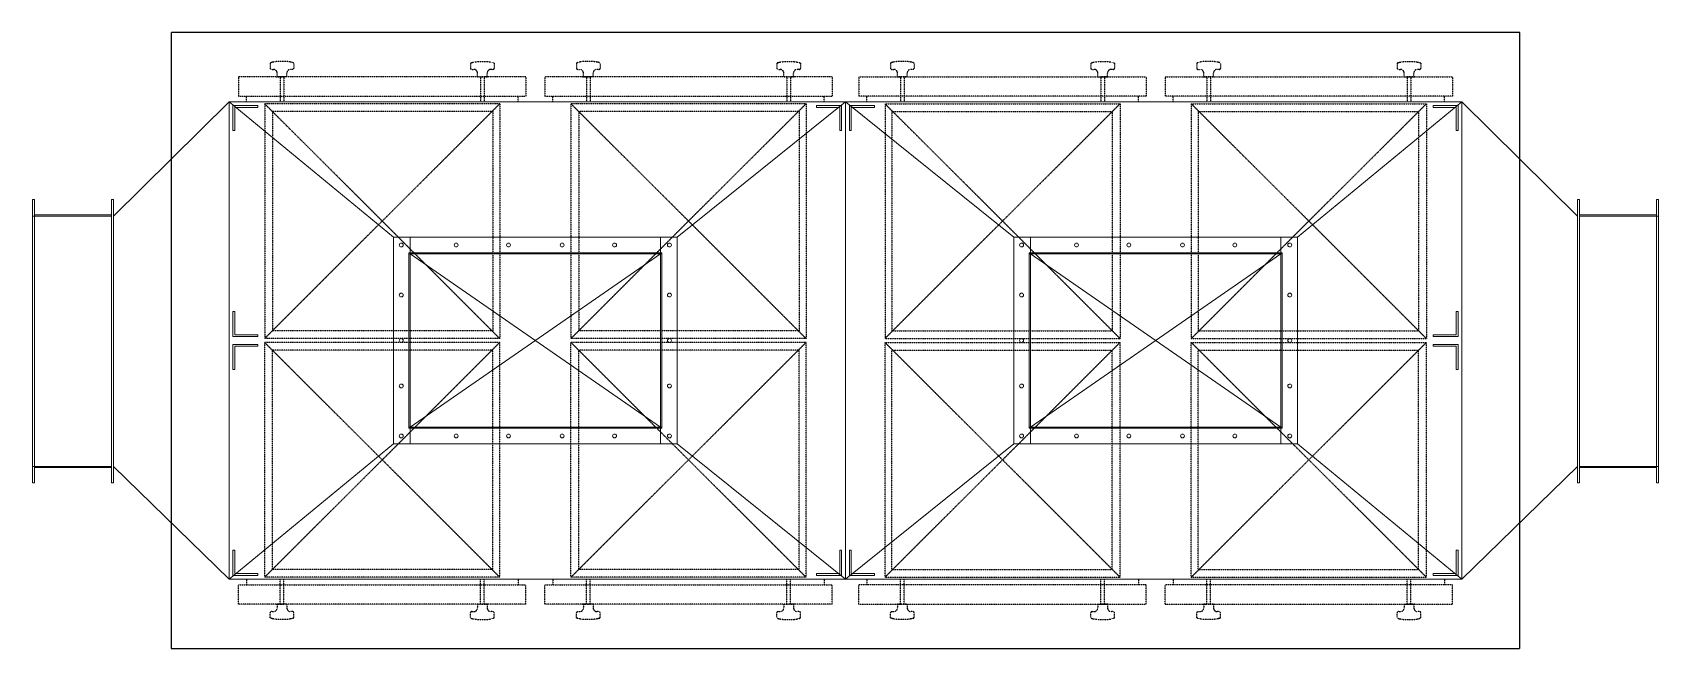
# Model space of a CAD drawing. Extents: x -59767 to 1106559, y -1290 to 1129522.
# Drawn here: x 129527 to 133747, y 586121 to 587721 of the extents above; entities that cross this region are included whole.
import ezdxf

# ---------------------------------------------------------------- set-up
doc = ezdxf.new("R2010")
doc.units = 0
doc.linetypes.add('DASHED', pattern=[3.5, 2, -1.5])
doc.linetypes.add('HIDDEN2', pattern=[0.1875, 0.125, -0.0625])
doc.layers.get('0').update_dxf_attribs({"linetype": 'CONTINUOUS', "lineweight": 9})
doc.layers.add('EQ', color=253, linetype='CONTINUOUS')

msp = doc.modelspace()

# ---------------------------------------------------------------- linework, layer by layer
at = {"color": 0}
for p, q in [((130037.1, 587540.6), (129737.1, 587243.6)), ((131637.1, 587540.6), (130037.1, 587540.6)), ((130037.1, 586920.6), (130037.1, 587540.6)), ((130464.1, 587188.6), (130037.1, 587540.6)), ((130047.1, 587530.6), (130047.1, 587465.6)), ((130112.1, 587530.6), (130047.1, 587530.6)), ((130047.1, 587530.6), (130047.1, 587465.6)), ((130047.1, 587530.6), (130047.1, 587465.6)), ((130047.1, 587530.6), (130047.1, 587465.6)), ((130052.1, 587465.6), (130052.1, 587525.6)), ((130052.1, 587525.6), (130112.1, 587525.6)), ((130052.1, 587465.6), (130052.1, 587525.6)), ((130052.1, 587465.6), (130052.1, 587525.6)), ((130112.1, 587525.6), (130112.1, 587530.6)), ((131637.1, 587540.6), (131200.1, 587188.6)), ((131562.1, 587525.6), (131562.1, 587530.6)), ((131562.1, 587530.6), (131627.1, 587530.6)), ((131622.1, 587525.6), (131562.1, 587525.6)), ((131622.1, 587465.6), (131622.1, 587525.6)), ((131622.1, 587465.6), (131622.1, 587525.6)), ((131627.1, 587530.6), (131627.1, 587465.6)), ((131627.1, 587530.6), (131627.1, 587465.6)), ((131627.1, 587530.6), (131627.1, 587465.6)), ((131637.1, 587540.6), (133237.1, 587540.6)), ((131637.1, 587538.6), (131637.1, 587540.6)), ((131637.1, 587538.6), (131637.1, 587540.6)), ((131637.1, 587540.6), (132074.1, 587188.6)), ((131647.1, 587530.6), (131647.1, 587465.6)), ((131712.1, 587530.6), (131647.1, 587530.6)), ((131647.1, 587530.6), (131647.1, 587465.6)), ((131647.1, 587530.6), (131647.1, 587465.6)), ((131652.1, 587465.6), (131652.1, 587525.6)), ((131652.1, 587525.6), (131712.1, 587525.6)), ((131652.1, 587465.6), (131652.1, 587525.6)), ((131712.1, 587525.6), (131712.1, 587530.6)), ((132810.1, 587188.6), (133237.1, 587540.6)), ((133162.1, 587525.6), (133162.1, 587530.6)), ((133162.1, 587530.6), (133227.1, 587530.6)), ((133222.1, 587525.6), (133162.1, 587525.6)), ((133222.1, 587465.6), (133222.1, 587525.6)), ((133222.1, 587465.6), (133222.1, 587525.6)), ((133222.1, 587465.6), (133222.1, 587525.6)), ((133227.1, 587530.6), (133227.1, 587465.6)), ((133227.1, 587530.6), (133227.1, 587465.6)), ((133227.1, 587530.6), (133227.1, 587465.6)), ((133227.1, 587530.6), (133227.1, 587465.6)), ((133237.1, 586920.6), (133237.1, 587540.6)), ((133237.1, 587540.6), (133537.1, 587243.6)), ((130047.1, 587465.6), (130052.1, 587465.6)), ((130047.1, 587465.6), (130052.1, 587465.6)), ((130047.1, 587465.6), (130052.1, 587465.6)), ((131627.1, 587465.6), (131622.1, 587465.6)), ((131627.1, 587465.6), (131622.1, 587465.6)), ((131647.1, 587465.6), (131652.1, 587465.6)), ((131647.1, 587465.6), (131652.1, 587465.6)), ((133227.1, 587465.6), (133222.1, 587465.6)), ((133227.1, 587465.6), (133222.1, 587465.6)), ((133227.1, 587465.6), (133222.1, 587465.6)), ((129737.1, 587286.6), (129737.1, 586550.6)), ((133537.1, 587286.6), (133537.1, 586550.6)), ((130047.1, 586930.6), (130047.1, 586995.6)), ((130047.1, 586995.6), (130052.1, 586995.6)), ((130047.1, 586930.6), (130047.1, 586995.6)), ((130047.1, 586995.6), (130052.1, 586995.6)), ((130047.1, 586930.6), (130047.1, 586995.6)), ((130047.1, 586995.6), (130052.1, 586995.6)), ((130047.1, 586930.6), (130047.1, 586995.6)), ((130052.1, 586995.6), (130052.1, 586935.6)), ((130052.1, 586995.6), (130052.1, 586935.6)), ((130052.1, 586995.6), (130052.1, 586935.6)), ((133227.1, 586995.6), (133222.1, 586995.6)), ((133222.1, 586995.6), (133222.1, 586935.6)), ((133227.1, 586995.6), (133222.1, 586995.6)), ((133222.1, 586995.6), (133222.1, 586935.6)), ((133227.1, 586995.6), (133222.1, 586995.6)), ((133222.1, 586995.6), (133222.1, 586935.6)), ((133227.1, 586930.6), (133227.1, 586995.6)), ((133227.1, 586930.6), (133227.1, 586995.6)), ((133227.1, 586930.6), (133227.1, 586995.6)), ((133227.1, 586930.6), (133227.1, 586995.6)), ((130037.1, 586920.6), (130037.1, 586300.6)), ((130112.1, 586930.6), (130047.1, 586930.6)), ((130052.1, 586935.6), (130112.1, 586935.6)), ((130112.1, 586935.6), (130112.1, 586930.6)), ((133222.1, 586935.6), (133162.1, 586935.6)), ((133162.1, 586935.6), (133162.1, 586930.6)), ((133162.1, 586930.6), (133227.1, 586930.6)), ((133237.1, 586920.6), (133237.1, 586300.6)), ((130047.1, 586910.6), (130047.1, 586845.6)), ((130112.1, 586910.6), (130047.1, 586910.6)), ((130047.1, 586910.6), (130047.1, 586845.6)), ((130047.1, 586910.6), (130047.1, 586845.6)), ((130047.1, 586910.6), (130047.1, 586845.6)), ((130052.1, 586845.6), (130052.1, 586905.6)), ((130052.1, 586905.6), (130112.1, 586905.6)), ((130052.1, 586845.6), (130052.1, 586905.6)), ((130052.1, 586845.6), (130052.1, 586905.6)), ((130112.1, 586905.6), (130112.1, 586910.6)), ((133162.1, 586905.6), (133162.1, 586910.6)), ((133162.1, 586910.6), (133227.1, 586910.6)), ((133222.1, 586905.6), (133162.1, 586905.6)), ((133222.1, 586845.6), (133222.1, 586905.6)), ((133222.1, 586845.6), (133222.1, 586905.6)), ((133222.1, 586845.6), (133222.1, 586905.6)), ((133227.1, 586910.6), (133227.1, 586845.6)), ((133227.1, 586910.6), (133227.1, 586845.6)), ((133227.1, 586910.6), (133227.1, 586845.6)), ((133227.1, 586910.6), (133227.1, 586845.6)), ((130047.1, 586845.6), (130052.1, 586845.6)), ((130047.1, 586845.6), (130052.1, 586845.6)), ((130047.1, 586845.6), (130052.1, 586845.6)), ((133227.1, 586845.6), (133222.1, 586845.6)), ((133227.1, 586845.6), (133222.1, 586845.6)), ((133227.1, 586845.6), (133222.1, 586845.6)), ((130464.1, 586652.6), (130037.1, 586300.6)), ((131200.1, 586652.6), (131637.1, 586300.6)), ((132074.1, 586652.6), (131637.1, 586300.6)), ((132810.1, 586652.6), (133237.1, 586300.6)), ((129737.1, 586593.6), (130037.1, 586300.6)), ((133537.1, 586593.6), (133237.1, 586300.6)), ((130047.1, 586310.6), (130047.1, 586375.6)), ((130047.1, 586375.6), (130052.1, 586375.6)), ((130047.1, 586310.6), (130047.1, 586375.6)), ((130047.1, 586375.6), (130052.1, 586375.6)), ((130047.1, 586310.6), (130047.1, 586375.6)), ((130047.1, 586375.6), (130052.1, 586375.6)), ((130047.1, 586310.6), (130047.1, 586375.6)), ((130052.1, 586375.6), (130052.1, 586315.6)), ((130052.1, 586375.6), (130052.1, 586315.6)), ((130052.1, 586375.6), (130052.1, 586315.6)), ((131627.1, 586375.6), (131622.1, 586375.6)), ((131622.1, 586375.6), (131622.1, 586315.6)), ((131627.1, 586375.6), (131622.1, 586375.6)), ((131622.1, 586375.6), (131622.1, 586315.6)), ((131627.1, 586310.6), (131627.1, 586375.6)), ((131627.1, 586310.6), (131627.1, 586375.6)), ((131627.1, 586310.6), (131627.1, 586375.6)), ((131647.1, 586310.6), (131647.1, 586375.6)), ((131647.1, 586375.6), (131652.1, 586375.6)), ((131647.1, 586310.6), (131647.1, 586375.6)), ((131647.1, 586375.6), (131652.1, 586375.6)), ((131647.1, 586310.6), (131647.1, 586375.6)), ((131652.1, 586375.6), (131652.1, 586315.6)), ((131652.1, 586375.6), (131652.1, 586315.6)), ((133227.1, 586375.6), (133222.1, 586375.6)), ((133222.1, 586375.6), (133222.1, 586315.6)), ((133227.1, 586375.6), (133222.1, 586375.6)), ((133222.1, 586375.6), (133222.1, 586315.6)), ((133227.1, 586375.6), (133222.1, 586375.6)), ((133222.1, 586375.6), (133222.1, 586315.6)), ((133227.1, 586310.6), (133227.1, 586375.6)), ((133227.1, 586310.6), (133227.1, 586375.6)), ((133227.1, 586310.6), (133227.1, 586375.6)), ((133227.1, 586310.6), (133227.1, 586375.6)), ((131637.1, 586300.6), (130037.1, 586300.6)), ((130112.1, 586310.6), (130047.1, 586310.6)), ((130052.1, 586315.6), (130112.1, 586315.6)), ((130112.1, 586315.6), (130112.1, 586310.6)), ((131622.1, 586315.6), (131562.1, 586315.6)), ((131562.1, 586315.6), (131562.1, 586310.6)), ((131562.1, 586310.6), (131627.1, 586310.6)), ((131637.1, 586302.6), (131637.1, 586300.6)), ((131637.1, 586302.6), (131637.1, 586300.6)), ((131637.1, 586300.6), (133237.1, 586300.6)), ((131712.1, 586310.6), (131647.1, 586310.6)), ((131652.1, 586315.6), (131712.1, 586315.6)), ((131712.1, 586315.6), (131712.1, 586310.6)), ((133222.1, 586315.6), (133162.1, 586315.6)), ((133162.1, 586315.6), (133162.1, 586310.6)), ((133162.1, 586310.6), (133227.1, 586310.6))]:
    msp.add_line(p, q, dxfattribs=at)
for p, q in [((130831.1, 587540.6), (130037.1, 587540.6)), ((131637.1, 586987.6), (131637.1, 587538.6)), ((131637.1, 586987.6), (131637.1, 587538.6)), ((131637.1, 586993.1), (131637.1, 587533.1)), ((131637.1, 586993.1), (131637.1, 587533.1)), ((132443.1, 587540.6), (133237.1, 587540.6)), ((129527.1, 587286.6), (129527.1, 586550.6)), ((129527.1, 587286.6), (129532.1, 587286.6)), ((129532.1, 586587.6), (129532.1, 587286.6)), ((129732.1, 587286.6), (129732.1, 587249.6)), ((129732.1, 587286.6), (129737.1, 587286.6)), ((129737.1, 587221.6), (129737.1, 587286.6)), ((133537.1, 587221.6), (133537.1, 587286.6)), ((133542.1, 587286.6), (133537.1, 587286.6)), ((133542.1, 587286.6), (133542.1, 587249.6)), ((133742.1, 586587.6), (133742.1, 587286.6)), ((133747.1, 587286.6), (133742.1, 587286.6)), ((133747.1, 587286.6), (133747.1, 586550.6)), ((129532.1, 587243.6), (129527.1, 587243.6)), ((129532.1, 587246.6), (129732.1, 587246.6)), ((129532.1, 587243.6), (129732.1, 587243.6)), ((129732.1, 587249.6), (129732.1, 586550.6)), ((133542.1, 587249.6), (133542.1, 586550.6)), ((133742.1, 587246.6), (133542.1, 587246.6)), ((133742.1, 587243.6), (133542.1, 587243.6)), ((133742.1, 587243.6), (133747.1, 587243.6)), ((130507.1, 587148.6), (130507.1, 587188.6)), ((131157.1, 587188.6), (131157.1, 587148.6)), ((131200.1, 587148.6), (131200.1, 587188.6)), ((131637.1, 587196.1), (131637.1, 586300.6)), ((131637.1, 587196.1), (131637.1, 586300.6)), ((131637.1, 587190.6), (131637.1, 586300.6)), ((131637.1, 587190.6), (131637.1, 586300.6)), ((132074.1, 587148.6), (132074.1, 587188.6)), ((132117.1, 587188.6), (132117.1, 587148.6)), ((132767.1, 587148.6), (132767.1, 587188.6)), ((130507.1, 586692.6), (130507.1, 586652.6)), ((131157.1, 586692.6), (131157.1, 586652.6)), ((131200.1, 586692.6), (131200.1, 586652.6)), ((132074.1, 586692.6), (132074.1, 586652.6)), ((132117.1, 586692.6), (132117.1, 586652.6)), ((132767.1, 586692.6), (132767.1, 586652.6)), ((129532.1, 586593.6), (129527.1, 586593.6)), ((129532.1, 586593.6), (129732.1, 586593.6)), ((129532.1, 586590.6), (129732.1, 586590.6)), ((129532.1, 586550.6), (129532.1, 586587.6)), ((133742.1, 586593.6), (133542.1, 586593.6)), ((133742.1, 586590.6), (133542.1, 586590.6)), ((133742.1, 586593.6), (133747.1, 586593.6)), ((133742.1, 586550.6), (133742.1, 586587.6)), ((129532.1, 586550.6), (129527.1, 586550.6)), ((129737.1, 586550.6), (129732.1, 586550.6)), ((133537.1, 586550.6), (133542.1, 586550.6)), ((133742.1, 586550.6), (133747.1, 586550.6)), ((130831.1, 586300.6), (130037.1, 586300.6)), ((132443.1, 586300.6), (133237.1, 586300.6))]:
    msp.add_line(p, q)
at = {"ltscale": 0.5}
for p, q in [((130507.1, 587145.6), (131157.1, 586695.6)), ((131157.1, 587145.6), (130507.1, 586695.6)), ((132767.1, 587145.6), (132117.1, 586695.6)), ((132117.1, 587145.6), (132767.1, 586695.6))]:
    msp.add_line(p, q, dxfattribs=at)
for points in [[(130504.1, 586652.6), (130464.1, 586652.6), (130464.1, 587188.6), (130504.1, 587188.6)], [(131160.1, 587188.6), (130504.1, 587188.6)], [(131160.1, 587188.6), (131200.1, 587188.6)], [(132114.1, 587188.6), (132074.1, 587188.6)], [(132114.1, 587188.6), (132770.1, 587188.6)], [(132770.1, 586652.6), (132810.1, 586652.6), (132810.1, 587188.6), (132770.1, 587188.6)], [(131160.1, 587148.6), (130504.1, 587148.6)], [(130504.1, 586692.6), (130504.1, 587148.6)], [(131160.1, 587145.6), (130504.1, 587145.6)], [(130507.1, 586692.6), (130507.1, 587148.6)], [(131157.1, 586692.6), (131157.1, 587148.6)], [(131160.1, 586692.6), (131160.1, 587148.6)], [(131200.1, 586692.6), (131200.1, 587148.6)], [(132074.1, 586692.6), (132074.1, 587148.6)], [(132114.1, 587148.6), (132770.1, 587148.6)], [(132114.1, 586692.6), (132114.1, 587148.6)], [(132114.1, 587145.6), (132770.1, 587145.6)], [(132117.1, 586692.6), (132117.1, 587148.6)], [(132767.1, 586692.6), (132767.1, 587148.6)], [(132770.1, 586692.6), (132770.1, 587148.6)], [(131160.1, 586695.6), (130504.1, 586695.6)], [(131160.1, 586692.6), (130504.1, 586692.6)], [(132114.1, 586695.6), (132770.1, 586695.6)], [(132114.1, 586692.6), (132770.1, 586692.6)], [(131160.1, 586652.6), (130504.1, 586652.6)], [(131200.1, 586652.6), (131160.1, 586652.6)], [(132074.1, 586652.6), (132114.1, 586652.6)], [(132114.1, 586652.6), (132770.1, 586652.6)]]:
    msp.add_lwpolyline(points)
for centre in [(130484.1, 587168.6), (130626.5, 587168.6), (130762.5, 587168.6), (130901.7, 587168.6), (131037.7, 587168.6), (131180.1, 587168.6), (132094.1, 587168.6), (132236.5, 587168.6), (132372.5, 587168.6), (132511.7, 587168.6), (132647.7, 587168.6), (132790.1, 587168.6), (130484.1, 587038.6), (131180.1, 587038.6), (132094.1, 587038.6), (132790.1, 587038.6), (130484.1, 586920.6), (131180.1, 586920.6), (132094.1, 586920.6), (132790.1, 586920.6), (130484.1, 586802.5), (131180.1, 586802.5), (132094.1, 586802.5), (132790.1, 586802.5), (130484.1, 586672.6), (130626.5, 586672.6), (130762.5, 586672.6), (130901.7, 586672.6), (131037.7, 586672.6), (131180.1, 586672.6), (132094.1, 586672.6), (132236.5, 586672.6), (132372.5, 586672.6), (132511.7, 586672.6), (132647.7, 586672.6), (132790.1, 586672.6)]:
    msp.add_circle(centre, 5)
at = {"layer": 'EQ', "linetype": 'HIDDEN2'}
for p, q in [((130143.9, 587639), (130143.9, 587627.8)), ((130205.3, 587639), (130205.3, 587627.8)), ((130663.9, 587639), (130663.9, 587627.8)), ((130725.2, 587639), (130725.2, 587627.8)), ((130938.9, 587639), (130938.9, 587627.8)), ((131000.3, 587639), (131000.3, 587627.8)), ((131458.9, 587639), (131458.9, 587627.8)), ((131520.2, 587639), (131520.2, 587627.8)), ((131753.9, 587639), (131753.9, 587627.8)), ((131815.3, 587639), (131815.3, 587627.8)), ((132273.9, 587639), (132273.9, 587627.8)), ((132335.2, 587639), (132335.2, 587627.8)), ((132548.9, 587639), (132548.9, 587627.8)), ((132610.3, 587639), (132610.3, 587627.8)), ((133068.9, 587639), (133068.9, 587627.8)), ((133130.2, 587639), (133130.2, 587627.8)), ((130062.1, 587605.6), (130062.1, 587555.6)), ((130807.1, 587605.6), (130062.1, 587605.6)), ((130146.9, 587624.8), (130152.1, 587624.8)), ((130159.6, 587605.6), (130170.1, 587605.6)), ((130162.1, 587605.6), (130162.1, 587614.8)), ((130187.1, 587605.6), (130162.1, 587605.6)), ((130169.6, 587605.6), (130169.6, 587540.6)), ((130170.1, 587605.6), (130179.1, 587605.6)), ((130179.6, 587605.6), (130179.6, 587540.6)), ((130187.1, 587605.6), (130187.1, 587614.8)), ((130202.3, 587624.8), (130197.1, 587624.8)), ((130666.9, 587624.8), (130672.1, 587624.8)), ((130682.1, 587605.6), (130682.1, 587614.8)), ((130682.1, 587605.6), (130707.1, 587605.6)), ((130689.6, 587605.6), (130689.6, 587540.6)), ((130699.1, 587605.6), (130690.1, 587605.6)), ((130709.6, 587605.6), (130699.1, 587605.6)), ((130699.6, 587605.6), (130699.6, 587540.6)), ((130707.1, 587605.6), (130707.1, 587614.8)), ((130722.2, 587624.8), (130717.1, 587624.8)), ((130807.1, 587605.6), (130807.1, 587555.6)), ((130857.1, 587605.6), (130857.1, 587555.6)), ((131602.1, 587605.6), (130857.1, 587605.6)), ((130941.9, 587624.8), (130947.1, 587624.8)), ((130954.6, 587605.6), (130965.1, 587605.6)), ((130957.1, 587605.6), (130957.1, 587614.8)), ((130982.1, 587605.6), (130957.1, 587605.6)), ((130964.6, 587605.6), (130964.6, 587540.6)), ((130965.1, 587605.6), (130974.1, 587605.6)), ((130974.6, 587605.6), (130974.6, 587540.6)), ((130982.1, 587605.6), (130982.1, 587614.8)), ((130997.3, 587624.8), (130992.1, 587624.8)), ((131461.9, 587624.8), (131467.1, 587624.8)), ((131477.1, 587605.6), (131477.1, 587614.8)), ((131477.1, 587605.6), (131502.1, 587605.6)), ((131484.6, 587605.6), (131484.6, 587540.6)), ((131494.1, 587605.6), (131485.1, 587605.6)), ((131504.6, 587605.6), (131494.1, 587605.6)), ((131494.6, 587605.6), (131494.6, 587540.6)), ((131502.1, 587605.6), (131502.1, 587614.8)), ((131517.2, 587624.8), (131512.1, 587624.8)), ((131602.1, 587605.6), (131602.1, 587555.6)), ((131672.1, 587605.6), (131672.1, 587555.6)), ((131672.1, 587605.6), (132417.1, 587605.6)), ((131756.9, 587624.8), (131762.1, 587624.8)), ((131769.6, 587605.6), (131780.1, 587605.6)), ((131772.1, 587605.6), (131772.1, 587614.8)), ((131797.1, 587605.6), (131772.1, 587605.6)), ((131779.6, 587605.6), (131779.6, 587540.6)), ((131780.1, 587605.6), (131789.1, 587605.6)), ((131789.6, 587605.6), (131789.6, 587540.6)), ((131797.1, 587605.6), (131797.1, 587614.8)), ((131812.3, 587624.8), (131807.1, 587624.8)), ((132276.9, 587624.8), (132282.1, 587624.8)), ((132292.1, 587605.6), (132292.1, 587614.8)), ((132292.1, 587605.6), (132317.1, 587605.6)), ((132299.6, 587605.6), (132299.6, 587540.6)), ((132309.1, 587605.6), (132300.1, 587605.6)), ((132319.6, 587605.6), (132309.1, 587605.6)), ((132309.6, 587605.6), (132309.6, 587540.6)), ((132317.1, 587605.6), (132317.1, 587614.8)), ((132332.2, 587624.8), (132327.1, 587624.8)), ((132417.1, 587605.6), (132417.1, 587555.6)), ((132467.1, 587605.6), (132467.1, 587555.6)), ((132467.1, 587605.6), (133212.1, 587605.6)), ((132551.9, 587624.8), (132557.1, 587624.8)), ((132564.6, 587605.6), (132575.1, 587605.6)), ((132567.1, 587605.6), (132567.1, 587614.8)), ((132592.1, 587605.6), (132567.1, 587605.6)), ((132574.6, 587605.6), (132574.6, 587540.6)), ((132575.1, 587605.6), (132584.1, 587605.6)), ((132584.6, 587605.6), (132584.6, 587540.6)), ((132592.1, 587605.6), (132592.1, 587614.8)), ((132607.3, 587624.8), (132602.1, 587624.8)), ((133071.9, 587624.8), (133077.1, 587624.8)), ((133087.1, 587605.6), (133087.1, 587614.8)), ((133087.1, 587605.6), (133112.1, 587605.6)), ((133094.6, 587605.6), (133094.6, 587540.6)), ((133104.1, 587605.6), (133095.1, 587605.6)), ((133114.6, 587605.6), (133104.1, 587605.6)), ((133104.6, 587605.6), (133104.6, 587540.6)), ((133112.1, 587605.6), (133112.1, 587614.8)), ((133127.2, 587624.8), (133122.1, 587624.8)), ((133212.1, 587605.6), (133212.1, 587555.6)), ((130062.1, 587555.6), (130807.1, 587555.6)), ((130082.1, 587540.6), (130082.1, 587555.6)), ((130787.1, 587540.6), (130787.1, 587555.6)), ((130857.1, 587555.6), (131602.1, 587555.6)), ((130877.1, 587540.6), (130877.1, 587555.6)), ((131582.1, 587540.6), (131582.1, 587555.6)), ((132417.1, 587555.6), (131672.1, 587555.6)), ((131692.1, 587540.6), (131692.1, 587555.6)), ((132397.1, 587540.6), (132397.1, 587555.6)), ((133212.1, 587555.6), (132467.1, 587555.6)), ((132487.1, 587540.6), (132487.1, 587555.6)), ((133192.1, 587540.6), (133192.1, 587555.6)), ((130739.6, 587535.6), (130129.6, 587535.6)), ((130129.6, 587535.6), (130129.6, 586925.6)), ((130739.6, 587535.6), (130129.6, 586925.6)), ((130739.6, 586925.6), (130129.6, 587535.6)), ((130149.6, 587515.6), (130149.6, 586945.6)), ((130721.6, 587515.6), (130149.6, 587515.6)), ((130721.6, 587515.6), (130721.6, 586945.6)), ((130739.6, 587535.6), (130739.6, 586925.6)), ((131534.6, 587535.6), (130924.6, 587535.6)), ((130924.6, 587535.6), (130924.6, 586925.6)), ((131534.6, 587535.6), (130924.6, 586925.6)), ((131534.6, 586925.6), (130924.6, 587535.6)), ((130944.6, 587515.6), (130944.6, 586945.6)), ((131516.6, 587515.6), (130944.6, 587515.6)), ((131516.6, 587515.6), (131516.6, 586945.6)), ((131534.6, 587535.6), (131534.6, 586925.6)), ((131739.6, 587535.6), (132349.6, 587535.6)), ((131739.6, 587535.6), (131739.6, 586925.6)), ((131739.6, 587535.6), (132349.6, 586925.6)), ((131739.6, 586925.6), (132349.6, 587535.6)), ((131757.6, 587515.6), (131757.6, 586945.6)), ((131757.6, 587515.6), (132329.6, 587515.6)), ((132329.6, 587515.6), (132329.6, 586945.6)), ((132349.6, 587535.6), (132349.6, 586925.6)), ((132534.6, 587535.6), (133144.6, 587535.6)), ((132534.6, 587535.6), (132534.6, 586925.6)), ((132534.6, 587535.6), (133144.6, 586925.6)), ((132534.6, 586925.6), (133144.6, 587535.6)), ((132552.6, 587515.6), (132552.6, 586945.6)), ((132552.6, 587515.6), (133124.6, 587515.6)), ((133124.6, 587515.6), (133124.6, 586945.6)), ((133144.6, 587535.6), (133144.6, 586925.6)), ((130739.6, 586925.6), (130129.6, 586925.6)), ((130721.6, 586945.6), (130149.6, 586945.6)), ((131534.6, 586925.6), (130924.6, 586925.6)), ((131516.6, 586945.6), (130944.6, 586945.6)), ((131739.6, 586925.6), (132349.6, 586925.6)), ((131757.6, 586945.6), (132329.6, 586945.6)), ((132534.6, 586925.6), (133144.6, 586925.6)), ((132552.6, 586945.6), (133124.6, 586945.6)), ((130739.6, 586915.6), (130129.6, 586915.6)), ((130129.6, 586305.6), (130129.6, 586915.6)), ((130739.6, 586305.6), (130129.6, 586915.6)), ((130739.6, 586915.6), (130129.6, 586305.6)), ((130721.6, 586895.6), (130149.6, 586895.6)), ((130149.6, 586325.6), (130149.6, 586895.6)), ((130721.6, 586325.6), (130721.6, 586895.6)), ((130739.6, 586305.6), (130739.6, 586915.6)), ((131534.6, 586915.6), (130924.6, 586915.6)), ((130924.6, 586305.6), (130924.6, 586915.6)), ((131534.6, 586305.6), (130924.6, 586915.6)), ((131534.6, 586915.6), (130924.6, 586305.6)), ((131516.6, 586895.6), (130944.6, 586895.6)), ((130944.6, 586325.6), (130944.6, 586895.6)), ((131516.6, 586325.6), (131516.6, 586895.6)), ((131534.6, 586305.6), (131534.6, 586915.6)), ((131739.6, 586915.6), (132349.6, 586915.6)), ((131739.6, 586305.6), (131739.6, 586915.6)), ((131739.6, 586305.6), (132349.6, 586915.6)), ((131739.6, 586915.6), (132349.6, 586305.6)), ((131757.6, 586325.6), (131757.6, 586895.6)), ((131757.6, 586895.6), (132329.6, 586895.6)), ((132329.6, 586325.6), (132329.6, 586895.6)), ((132349.6, 586305.6), (132349.6, 586915.6)), ((132534.6, 586915.6), (133144.6, 586915.6)), ((132534.6, 586305.6), (132534.6, 586915.6)), ((132534.6, 586305.6), (133144.6, 586915.6)), ((132534.6, 586915.6), (133144.6, 586305.6)), ((132552.6, 586325.6), (132552.6, 586895.6)), ((132552.6, 586895.6), (133124.6, 586895.6)), ((133124.6, 586325.6), (133124.6, 586895.6)), ((133144.6, 586305.6), (133144.6, 586915.6)), ((130062.1, 586285.6), (130807.1, 586285.6)), ((130062.1, 586235.6), (130062.1, 586285.6)), ((130082.1, 586300.6), (130082.1, 586285.6)), ((130739.6, 586305.6), (130129.6, 586305.6)), ((130721.6, 586325.6), (130149.6, 586325.6)), ((130169.6, 586235.6), (130169.6, 586300.6)), ((130179.6, 586235.6), (130179.6, 586300.6)), ((130689.6, 586235.6), (130689.6, 586300.6)), ((130699.6, 586235.6), (130699.6, 586300.6)), ((130787.1, 586300.6), (130787.1, 586285.6)), ((130807.1, 586235.6), (130807.1, 586285.6)), ((130857.1, 586285.6), (131602.1, 586285.6)), ((130857.1, 586235.6), (130857.1, 586285.6)), ((130877.1, 586300.6), (130877.1, 586285.6)), ((131534.6, 586305.6), (130924.6, 586305.6)), ((131516.6, 586325.6), (130944.6, 586325.6)), ((130964.6, 586235.6), (130964.6, 586300.6)), ((130974.6, 586235.6), (130974.6, 586300.6)), ((131484.6, 586235.6), (131484.6, 586300.6)), ((131494.6, 586235.6), (131494.6, 586300.6)), ((131582.1, 586300.6), (131582.1, 586285.6)), ((131602.1, 586235.6), (131602.1, 586285.6)), ((131672.1, 586235.6), (131672.1, 586285.6)), ((132417.1, 586285.6), (131672.1, 586285.6)), ((131692.1, 586300.6), (131692.1, 586285.6)), ((131739.6, 586305.6), (132349.6, 586305.6)), ((131757.6, 586325.6), (132329.6, 586325.6)), ((131779.6, 586235.6), (131779.6, 586300.6)), ((131789.6, 586235.6), (131789.6, 586300.6)), ((132299.6, 586235.6), (132299.6, 586300.6)), ((132309.6, 586235.6), (132309.6, 586300.6)), ((132397.1, 586300.6), (132397.1, 586285.6)), ((132417.1, 586235.6), (132417.1, 586285.6)), ((132467.1, 586235.6), (132467.1, 586285.6)), ((133212.1, 586285.6), (132467.1, 586285.6)), ((132487.1, 586300.6), (132487.1, 586285.6)), ((132534.6, 586305.6), (133144.6, 586305.6)), ((132552.6, 586325.6), (133124.6, 586325.6)), ((132574.6, 586235.6), (132574.6, 586300.6)), ((132584.6, 586235.6), (132584.6, 586300.6)), ((133094.6, 586235.6), (133094.6, 586300.6)), ((133104.6, 586235.6), (133104.6, 586300.6)), ((133192.1, 586300.6), (133192.1, 586285.6)), ((133212.1, 586235.6), (133212.1, 586285.6)), ((130807.1, 586235.6), (130062.1, 586235.6)), ((130143.9, 586202.1), (130143.9, 586213.3)), ((130146.9, 586216.3), (130152.1, 586216.3)), ((130159.6, 586235.6), (130170.1, 586235.6)), ((130187.1, 586235.6), (130162.1, 586235.6)), ((130162.1, 586235.6), (130162.1, 586226.3)), ((130170.1, 586235.6), (130179.1, 586235.6)), ((130187.1, 586235.6), (130187.1, 586226.3)), ((130202.3, 586216.3), (130197.1, 586216.3)), ((130205.3, 586202.1), (130205.3, 586213.3)), ((130663.9, 586202.1), (130663.9, 586213.3)), ((130666.9, 586216.3), (130672.1, 586216.3)), ((130682.1, 586235.6), (130707.1, 586235.6)), ((130682.1, 586235.6), (130682.1, 586226.3)), ((130699.1, 586235.6), (130690.1, 586235.6)), ((130709.6, 586235.6), (130699.1, 586235.6)), ((130707.1, 586235.6), (130707.1, 586226.3)), ((130722.2, 586216.3), (130717.1, 586216.3)), ((130725.2, 586202.1), (130725.2, 586213.3)), ((131602.1, 586235.6), (130857.1, 586235.6)), ((130938.9, 586202.1), (130938.9, 586213.3)), ((130941.9, 586216.3), (130947.1, 586216.3)), ((130954.6, 586235.6), (130965.1, 586235.6)), ((130982.1, 586235.6), (130957.1, 586235.6)), ((130957.1, 586235.6), (130957.1, 586226.3)), ((130965.1, 586235.6), (130974.1, 586235.6)), ((130982.1, 586235.6), (130982.1, 586226.3)), ((130997.3, 586216.3), (130992.1, 586216.3)), ((131000.3, 586202.1), (131000.3, 586213.3)), ((131458.9, 586202.1), (131458.9, 586213.3)), ((131461.9, 586216.3), (131467.1, 586216.3)), ((131477.1, 586235.6), (131502.1, 586235.6)), ((131477.1, 586235.6), (131477.1, 586226.3)), ((131494.1, 586235.6), (131485.1, 586235.6)), ((131504.6, 586235.6), (131494.1, 586235.6)), ((131502.1, 586235.6), (131502.1, 586226.3)), ((131517.2, 586216.3), (131512.1, 586216.3)), ((131520.2, 586202.1), (131520.2, 586213.3)), ((131672.1, 586235.6), (132417.1, 586235.6)), ((131753.9, 586202.1), (131753.9, 586213.3)), ((131756.9, 586216.3), (131762.1, 586216.3)), ((131769.6, 586235.6), (131780.1, 586235.6)), ((131797.1, 586235.6), (131772.1, 586235.6)), ((131772.1, 586235.6), (131772.1, 586226.3)), ((131780.1, 586235.6), (131789.1, 586235.6)), ((131797.1, 586235.6), (131797.1, 586226.3)), ((131812.3, 586216.3), (131807.1, 586216.3)), ((131815.3, 586202.1), (131815.3, 586213.3)), ((132273.9, 586202.1), (132273.9, 586213.3)), ((132276.9, 586216.3), (132282.1, 586216.3)), ((132292.1, 586235.6), (132317.1, 586235.6)), ((132292.1, 586235.6), (132292.1, 586226.3)), ((132309.1, 586235.6), (132300.1, 586235.6)), ((132319.6, 586235.6), (132309.1, 586235.6)), ((132317.1, 586235.6), (132317.1, 586226.3)), ((132332.2, 586216.3), (132327.1, 586216.3)), ((132335.2, 586202.1), (132335.2, 586213.3)), ((132467.1, 586235.6), (133212.1, 586235.6)), ((132548.9, 586202.1), (132548.9, 586213.3)), ((132551.9, 586216.3), (132557.1, 586216.3)), ((132564.6, 586235.6), (132575.1, 586235.6)), ((132592.1, 586235.6), (132567.1, 586235.6)), ((132567.1, 586235.6), (132567.1, 586226.3)), ((132575.1, 586235.6), (132584.1, 586235.6)), ((132592.1, 586235.6), (132592.1, 586226.3)), ((132607.3, 586216.3), (132602.1, 586216.3)), ((132610.3, 586202.1), (132610.3, 586213.3)), ((133068.9, 586202.1), (133068.9, 586213.3)), ((133071.9, 586216.3), (133077.1, 586216.3)), ((133087.1, 586235.6), (133112.1, 586235.6)), ((133087.1, 586235.6), (133087.1, 586226.3)), ((133104.1, 586235.6), (133095.1, 586235.6)), ((133114.6, 586235.6), (133104.1, 586235.6)), ((133112.1, 586235.6), (133112.1, 586226.3)), ((133127.2, 586216.3), (133122.1, 586216.3)), ((133130.2, 586202.1), (133130.2, 586213.3))]:
    msp.add_line(p, q, dxfattribs=at)
at = {"layer": 'EQ', "color": 1, "linetype": 'DASHED', "ltscale": 0.5}
msp.add_lwpolyline([(129887.1, 587720.6), (129887.1, 586120.6), (133387.1, 586120.6), (133387.1, 587720.6)], close=True, dxfattribs=at)
at = {"layer": 'EQ', "linetype": 'HIDDEN2'}
for centre, radius, start, end in [((130146.9, 587639), 3, 119.7874, 180), ((130202.3, 587639), 3, 0, 60.2126), ((130666.9, 587639), 3, 119.7874, 180), ((130722.2, 587639), 3, 0, 60.2126), ((130941.9, 587639), 3, 119.7874, 180), ((130997.3, 587639), 3, 0, 60.2126), ((131461.9, 587639), 3, 119.7874, 180), ((131517.2, 587639), 3, 0, 60.2126), ((131756.9, 587639), 3, 119.7874, 180), ((131812.3, 587639), 3, 0, 60.2126), ((132276.9, 587639), 3, 119.7874, 180), ((132332.2, 587639), 3, 0, 60.2126), ((132551.9, 587639), 3, 119.7874, 180), ((132607.3, 587639), 3, 0, 60.2126), ((133071.9, 587639), 3, 119.7874, 180), ((133127.2, 587639), 3, 0, 60.2126), ((130146.9, 587627.8), 3, 180, 270), ((130152.1, 587614.8), 10, 0, 90), ((130197.1, 587614.8), 10, 90, 180), ((130202.3, 587627.8), 3, 270, 0), ((130666.9, 587627.8), 3, 180, 270), ((130672.1, 587614.8), 10, 0, 90), ((130717.1, 587614.8), 10, 90, 180), ((130722.2, 587627.8), 3, 270, 0), ((130941.9, 587627.8), 3, 180, 270), ((130947.1, 587614.8), 10, 0, 90), ((130992.1, 587614.8), 10, 90, 180), ((130997.3, 587627.8), 3, 270, 0), ((131461.9, 587627.8), 3, 180, 270), ((131467.1, 587614.8), 10, 0, 90), ((131512.1, 587614.8), 10, 90, 180), ((131517.2, 587627.8), 3, 270, 0), ((131756.9, 587627.8), 3, 180, 270), ((131762.1, 587614.8), 10, 0, 90), ((131807.1, 587614.8), 10, 90, 180), ((131812.3, 587627.8), 3, 270, 0), ((132276.9, 587627.8), 3, 180, 270), ((132282.1, 587614.8), 10, 0, 90), ((132327.1, 587614.8), 10, 90, 180), ((132332.2, 587627.8), 3, 270, 0), ((132551.9, 587627.8), 3, 180, 270), ((132557.1, 587614.8), 10, 0, 90), ((132602.1, 587614.8), 10, 90, 180), ((132607.3, 587627.8), 3, 270, 0), ((133071.9, 587627.8), 3, 180, 270), ((133077.1, 587614.8), 10, 0, 90), ((133122.1, 587614.8), 10, 90, 180), ((133127.2, 587627.8), 3, 270, 0), ((130146.9, 586213.3), 3, 90, 180), ((130146.9, 586202.1), 3, 180, 240.2126), ((130152.1, 586226.3), 10, 270, 0), ((130197.1, 586226.3), 10, 180, 270), ((130202.3, 586213.3), 3, 0, 90), ((130202.3, 586202.1), 3, 299.7874, 0), ((130666.9, 586213.3), 3, 90, 180), ((130666.9, 586202.1), 3, 180, 240.2126), ((130672.1, 586226.3), 10, 270, 0), ((130717.1, 586226.3), 10, 180, 270), ((130722.2, 586213.3), 3, 0, 90), ((130722.2, 586202.1), 3, 299.7874, 0), ((130941.9, 586213.3), 3, 90, 180), ((130941.9, 586202.1), 3, 180, 240.2126), ((130947.1, 586226.3), 10, 270, 0), ((130992.1, 586226.3), 10, 180, 270), ((130997.3, 586213.3), 3, 0, 90), ((130997.3, 586202.1), 3, 299.7874, 0), ((131461.9, 586213.3), 3, 90, 180), ((131461.9, 586202.1), 3, 180, 240.2126), ((131467.1, 586226.3), 10, 270, 0), ((131512.1, 586226.3), 10, 180, 270), ((131517.2, 586213.3), 3, 0, 90), ((131517.2, 586202.1), 3, 299.7874, 0), ((131756.9, 586213.3), 3, 90, 180), ((131756.9, 586202.1), 3, 180, 240.2126), ((131762.1, 586226.3), 10, 270, 0), ((131807.1, 586226.3), 10, 180, 270), ((131812.3, 586213.3), 3, 0, 90), ((131812.3, 586202.1), 3, 299.7874, 0), ((132276.9, 586213.3), 3, 90, 180), ((132276.9, 586202.1), 3, 180, 240.2126), ((132282.1, 586226.3), 10, 270, 0), ((132327.1, 586226.3), 10, 180, 270), ((132332.2, 586213.3), 3, 0, 90), ((132332.2, 586202.1), 3, 299.7874, 0), ((132551.9, 586213.3), 3, 90, 180), ((132551.9, 586202.1), 3, 180, 240.2126), ((132557.1, 586226.3), 10, 270, 0), ((132602.1, 586226.3), 10, 180, 270), ((132607.3, 586213.3), 3, 0, 90), ((132607.3, 586202.1), 3, 299.7874, 0), ((133071.9, 586213.3), 3, 90, 180), ((133071.9, 586202.1), 3, 180, 240.2126), ((133077.1, 586226.3), 10, 270, 0), ((133122.1, 586226.3), 10, 180, 270), ((133127.2, 586213.3), 3, 0, 90), ((133127.2, 586202.1), 3, 299.7874, 0)]:
    msp.add_arc(centre, radius, start, end, dxfattribs=at)
for centre, major_axis in [((130174.6, 587639.8), (30.7, 0)), ((130969.6, 587639.8), (30.7, 0)), ((131784.6, 587639.8), (30.7, 0)), ((132579.6, 587639.8), (30.7, 0)), ((130694.6, 586201.3), (-30.7, 0)), ((131489.6, 586201.3), (-30.7, 0)), ((132304.6, 586201.3), (-30.7, 0)), ((133099.6, 586201.3), (-30.7, 0))]:
    msp.add_ellipse(centre, major_axis=major_axis, ratio=0.186561, start_param=0.315064, end_param=3.141593, dxfattribs=at)
at = {"layer": 'EQ', "linetype": 'HIDDEN2', "extrusion": (0, 0, -1)}
for centre, major_axis in [((130694.6, 587639.8), (-30.7, 0)), ((131489.6, 587639.8), (-30.7, 0)), ((132304.6, 587639.8), (-30.7, 0)), ((133099.6, 587639.8), (-30.7, 0)), ((130174.6, 586201.3), (30.7, 0)), ((130969.6, 586201.3), (30.7, 0)), ((131784.6, 586201.3), (30.7, 0)), ((132579.6, 586201.3), (30.7, 0))]:
    msp.add_ellipse(centre, major_axis=major_axis, ratio=0.186561, start_param=0.315064, end_param=3.141593, dxfattribs=at)

doc.saveas('drawing.dxf')
